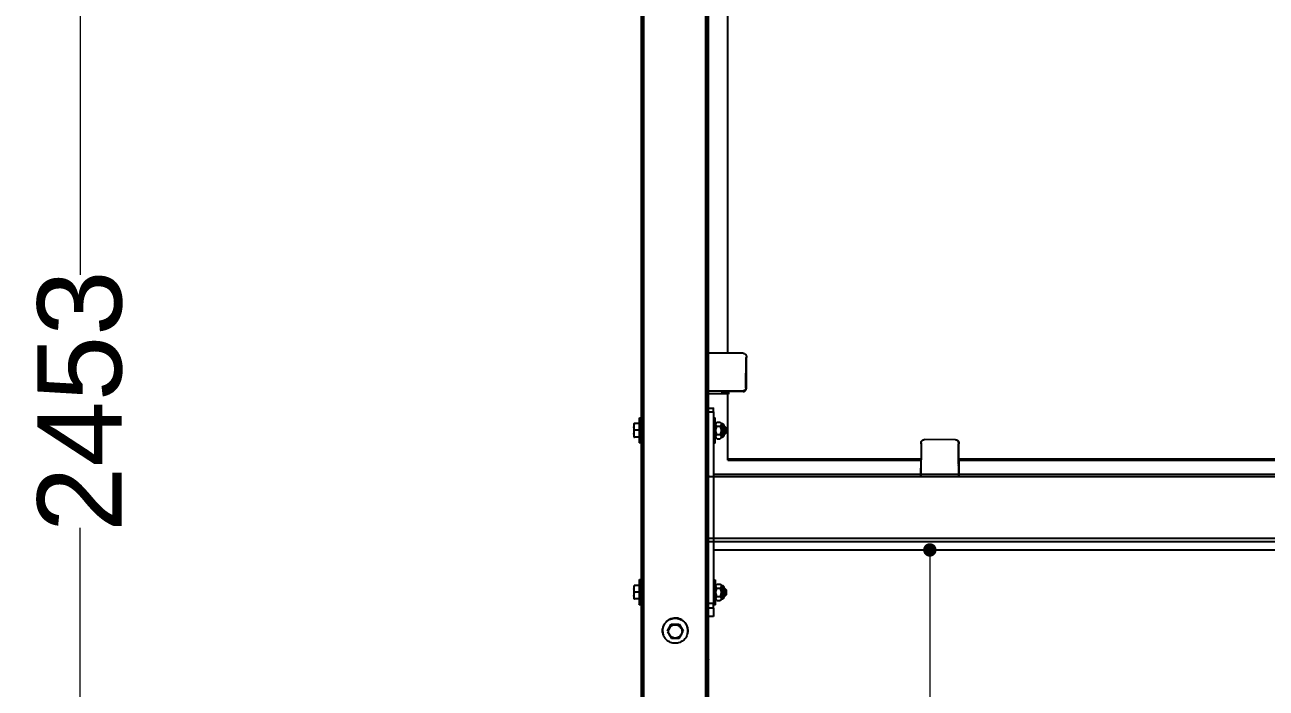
# Model space of a CAD drawing. Header units: millimetres. Extents: x 3109 to 13995, y 24552 to 39949.
# Drawn here: x 7987 to 9461, y 34225 to 35012 of the extents above; entities that cross this region are included whole.
import ezdxf

# ---------------------------------------------------------------- set-up
doc = ezdxf.new("R2010")
doc.units = ezdxf.units.MM
doc.header["$LTSCALE"] = 3
doc.layers.add('DomyÅ›lny', color=7, linetype='Continuous')
doc.styles.get("Standard").update_dxf_attribs({"font": 'arial.ttf'})
doc.dimstyles.new('MATEUSZ', dxfattribs={"dimtxt": 35, "dimasz": 16, "dimexe": 0.18, "dimexo": 0.0625, "dimgap": 0.09, "dimtad": 0, "dimdec": 0, "dimdsep": 46, "dimtxsty": 'Standard', "dimblk": 'DOT', "dimcen": 0.09, "dimse1": 1, "dimse2": 1, "dimadec": 0, "dimazin": 0, "dimtfac": 1, "dimtdec": 0, "dimtofl": 0, "dimtmove": 0, "dimatfit": 3, "dimfxl": 1, "dimtolj": 1, "dimtzin": 0, "dimlwd": 9, "dimlwe": 9, "dimarcsym": 0})

# ---------------------------------------------------------------- blocks, each defined once
blk = doc.blocks.new('_Dot')
at = {"color": 0, "linetype": 'ByBlock', "lineweight": -2}
blk.add_line((-0.5, 0), (-1, 0), dxfattribs=at)
at = {"color": 0, "linetype": 'ByBlock', "const_width": 0.5}
blk.add_lwpolyline([(-0.25, 0, 1), (0.25, 0, 1)], format="xyb", close=True, dxfattribs=at)
blk = doc.blocks.new('*D25')
at = {"color": 0, "lineweight": 9, "transparency": 16777216}
for p, q in [((9061.7, 34372.7), (9061.7, 34008.2)), ((9061.7, 33354.5), (9061.7, 33719.1))]:
    blk.add_line(p, q, dxfattribs=at)
at = {"layer": 'Defpoints', "color": 0, "transparency": 16777216}
for p in [(8804.6, 34388.7), (9061.7, 34388.7), (8858.6, 33338.5)]:
    blk.add_point(p, dxfattribs=at)
at = {"color": 0, "lineweight": 9, "transparency": 16777216, "xscale": 16, "yscale": 16, "zscale": 16}
for p, rotation in [((9061.7, 34388.7), 90), ((9061.7, 33338.5), 270)]:
    blk.add_blockref('_Dot', p, dxfattribs=dict(at, rotation=rotation))
at = {"color": 0, "transparency": 16777216, "insert": (9061.7, 33863.6), "char_height": 100, "attachment_point": 5, "rotation": 90}
blk.add_mtext('\\A1;1050', dxfattribs=at)
blk = doc.blocks.new('*D26')
at = {"color": 0, "lineweight": 9, "transparency": 16777216}
for p, q in [((8052.3, 35776), (8052.3, 34715.5)), ((8052.3, 33354.5), (8052.3, 34415))]:
    blk.add_line(p, q, dxfattribs=at)
at = {"layer": 'Defpoints', "color": 0, "transparency": 16777216}
for p in [(8768.6, 35792), (8052.3, 33338.5), (8658.6, 33338.5)]:
    blk.add_point(p, dxfattribs=at)
at = {"color": 0, "lineweight": 9, "transparency": 16777216, "xscale": 16, "yscale": 16, "zscale": 16}
for p, rotation in [((8052.3, 35792), 90), ((8052.3, 33338.5), 270)]:
    blk.add_blockref('_Dot', p, dxfattribs=dict(at, rotation=rotation))
at = {"color": 0, "transparency": 16777216, "insert": (8052.3, 34565.3), "char_height": 100, "attachment_point": 5, "rotation": 90}
blk.add_mtext('\\A1;2453', dxfattribs=at)

msp = doc.modelspace()

# ---------------------------------------------------------------- linework, layer by layer
at = {"layer": 'DomyÅ›lny'}
for p, q in [((8718.6, 35692.6), (8718.6, 33346.5)), ((8719.6, 35693), (8719.6, 33346.5)), ((8722.1, 33346.5), (8722.1, 35693.1)), ((8795.1, 35693.1), (8795.1, 33346.5)), ((8795.6, 33346.5), (8795.6, 35692.6)), ((8797.5, 33346.5), (8797.5, 35693)), ((8798.6, 33346.5), (8798.6, 35692.6)), ((8821.6, 34622.2), (8821.6, 35200.4)), ((8839.9, 34622.2), (8798.9, 34622.3)), ((8843.3, 34580.7), (8843.4, 34617.3)), ((8843.4, 34616.9), (8843.3, 34580.3)), ((8843.4, 34617.3), (8843.4, 34616.9)), ((8843.8, 34581.6), (8843.9, 34618.2)), ((8843.9, 34618.2), (8843.9, 34617.3)), ((8798.8, 34577.8), (8839.8, 34577.6)), ((8814.8, 34576.8), (8814.7, 34574.9)), ((8839.8, 34576.7), (8814.8, 34576.8)), ((8815.3, 34577.3), (8815.3, 34576.9)), ((8839.8, 34576.8), (8815.3, 34576.9)), ((8821.6, 34496.4), (8821.6, 34577.7)), ((8839.8, 34577.6), (8839.8, 34576.7)), ((8842.6, 34577.9), (8842.6, 34578.8)), ((8843.8, 34580.7), (8843.8, 34581.6)), ((8821.6, 34573.9), (8798.7, 34574)), ((8814.7, 34574.9), (8823.6, 34574.8)), ((8822.5, 34575.7), (8815.2, 34575.8)), ((8822.5, 34575.3), (8815.2, 34575.3)), ((8798.6, 34557.2), (8804.6, 34557.2)), ((8798.6, 34557.1), (8804.6, 34557.1)), ((8798.6, 34552.9), (8804.6, 34552.9)), ((8804.6, 34552.9), (8804.6, 34325.1)), ((8716.6, 34538.8), (8711, 34538.8)), ((8716.7, 34545.7), (8718.7, 34545.7)), ((8804.8, 34545.6), (8806.8, 34545.6)), ((8806.8, 34538.1), (8808.8, 34540.4)), ((8808.7, 34535.5), (8812.7, 34535.5)), ((8808.8, 34540.4), (8812.8, 34540.4)), ((8812.8, 34540.4), (8814.1, 34538.9)), ((8814.1, 34538.9), (8814.8, 34538.9)), ((8716.6, 34530.8), (8710.9, 34530.8)), ((8716.6, 34522.8), (8710.9, 34522.8)), ((8808.7, 34520.9), (8806.8, 34523.1)), ((8808.7, 34525.7), (8812.7, 34525.7)), ((8808.7, 34520.8), (8812.7, 34520.8)), ((8814.1, 34522.4), (8812.8, 34520.8)), ((8814.7, 34522.4), (8814.1, 34522.4)), ((9092.2, 34519.6), (9055.2, 34519.7)), ((8718.6, 34515.7), (8716.6, 34515.7)), ((8806.7, 34515.6), (8804.7, 34515.6)), ((9051.2, 34515.8), (9051.1, 34475.2)), ((9051.2, 34514.8), (9051.2, 34515.8)), ((9095.6, 34490.4), (9095.7, 34514.6)), ((9095.7, 34514.2), (9095.6, 34490)), ((9095.7, 34514.6), (9095.7, 34514.2)), ((9095.7, 34514.6), (9095.7, 34514.2)), ((9096.1, 34475), (9096.2, 34515.6)), ((9096.2, 34515.6), (9096.2, 34514.6)), ((9096.2, 34515.6), (9096.2, 34514.6)), ((8821.6, 34495.3), (8821.6, 34496.4)), ((9051.2, 34496.4), (8821.6, 34496.4)), ((8821.6, 34495.3), (9051.2, 34495.3)), ((9051.1, 34475.4), (9051.2, 34497)), ((9095.7, 34496), (9095.6, 34488.4)), ((9095.6, 34488.4), (9095.6, 34488.8)), ((9096.2, 34496), (9096.1, 34475.4)), ((9904.4, 34496.4), (9096.2, 34496.4)), ((9096.2, 34495.3), (9904.4, 34495.3)), ((13137.6, 34475.4), (8798.6, 34475.4)), ((10848.3, 34478.2), (8804.6, 34478.2)), ((8798.6, 34402.6), (13137.6, 34402.6)), ((8798.6, 34398.9), (13137.6, 34398.9)), ((8804.6, 34388.7), (10883.9, 34388.7)), ((8716.6, 34346.5), (8711, 34346.5)), ((8716.7, 34353.5), (8718.7, 34353.5)), ((8804.8, 34353.4), (8806.8, 34353.4)), ((8806.8, 34345.9), (8808.8, 34348.2)), ((8808.7, 34343.2), (8812.7, 34343.2)), ((8808.8, 34348.2), (8812.8, 34348.2)), ((8812.8, 34348.1), (8814.1, 34346.6)), ((8814.1, 34346.6), (8814.8, 34346.6)), ((8716.6, 34338.5), (8710.9, 34338.5)), ((8716.6, 34330.5), (8710.9, 34330.5)), ((8808.7, 34328.6), (8806.8, 34330.9)), ((8808.7, 34333.4), (8812.7, 34333.4)), ((8808.7, 34328.5), (8812.7, 34328.5)), ((8814.1, 34330.1), (8812.8, 34328.5)), ((8814.7, 34330.1), (8814.1, 34330.1)), ((8718.6, 34323.5), (8716.6, 34323.5)), ((8804.6, 34325.1), (8798.6, 34325.1)), ((8804.6, 34319.5), (8798.6, 34319.5)), ((8804.6, 34319.5), (8804.6, 34309.7)), ((8806.7, 34323.4), (8804.7, 34323.4)), ((8750, 34292.6), (8754.6, 34300.6)), ((8754.6, 34300.6), (8763.8, 34300.7)), ((8763.8, 34300.7), (8768.5, 34292.8)), ((8804.6, 34309.7), (8798.6, 34309.7)), ((8804.6, 34309.7), (8798.6, 34309.7)), ((8765.6, 34287.8), (8763.9, 34284.8)), ((8768.5, 34292.1), (8767.3, 34292))]:
    msp.add_line(p, q, dxfattribs=at)
for points in [[(8839.9, 34622.2, 0), (8840.3, 34622.2, 0), (8840.7, 34622.1, 0), (8841.1, 34622, 0), (8841.4, 34621.9, 0), (8841.8, 34621.7, 0), (8842.1, 34621.5, 0), (8842.4, 34621.3, 0), (8842.7, 34621, 0)], [(8842.7, 34621, 0), (8843, 34620.7, 0), (8843.2, 34620.4, 0), (8843.4, 34620.1, 0), (8843.6, 34619.7, 0), (8843.7, 34619.4, 0), (8843.8, 34619, 0), (8843.9, 34618.6, 0), (8843.9, 34618.2, 0)], [(8843.3, 34580.3, 0), (8843.2, 34579.9, 0), (8843.2, 34579.6, 0), (8843.1, 34579.3, 0), (8843, 34579, 0), (8842.9, 34578.7, 0), (8842.7, 34578.4, 0), (8842.5, 34578.1, 0), (8842.2, 34577.8, 0), (8842, 34577.6, 0), (8841.7, 34577.4, 0), (8841.4, 34577.2, 0), (8841, 34577, 0), (8840.7, 34576.9, 0), (8840.4, 34576.9, 0), (8840.1, 34576.8, 0), (8839.8, 34576.8, 0)], [(8842.6, 34578.8, 0), (8842.3, 34578.5, 0), (8842, 34578.3, 0), (8841.6, 34578.1, 0), (8841.3, 34577.9, 0), (8840.9, 34577.8, 0), (8840.5, 34577.7, 0), (8840.1, 34577.6, 0), (8839.8, 34577.6, 0)], [(8839.8, 34576.7, 0), (8840.1, 34576.7, 0), (8840.5, 34576.8, 0), (8840.9, 34576.9, 0), (8841.3, 34577, 0), (8841.6, 34577.2, 0), (8842, 34577.4, 0), (8842.3, 34577.6, 0), (8842.6, 34577.9, 0)], [(8843.8, 34581.6, 0), (8843.7, 34581.2, 0), (8843.7, 34580.8, 0), (8843.6, 34580.4, 0), (8843.5, 34580.1, 0), (8843.3, 34579.7, 0), (8843.1, 34579.4, 0), (8842.8, 34579.1, 0), (8842.6, 34578.8, 0)], [(8842.6, 34577.9, 0), (8842.8, 34578.2, 0), (8843.1, 34578.5, 0), (8843.3, 34578.8, 0), (8843.5, 34579.2, 0), (8843.6, 34579.5, 0), (8843.7, 34579.9, 0), (8843.7, 34580.3, 0), (8843.8, 34580.7, 0)], [(8804.6, 34552.9, 0), (8804.6, 34556.2, 0), (8804.6, 34557.1, 0), (8804.6, 34557.2, 0), (8804.6, 34557.2, 0), (8804.6, 34557.2, 0), (8804.6, 34557.2, 0), (8804.6, 34557.2, 0), (8804.6, 34557.2, 0), (8804.6, 34557.2, 0), (8804.6, 34557.2, 0), (8804.6, 34557.2, 0), (8804.6, 34557.2, 0), (8804.6, 34557.2, 0), (8804.6, 34557.2, 0), (8804.6, 34557.2, 0), (8804.6, 34557.2, 0), (8804.6, 34557.2, 0), (8804.6, 34557.2, 0), (8804.6, 34557.2, 0), (8804.6, 34557.2, 0), (8804.6, 34557.2, 0), (8804.6, 34557.2, 0), (8804.6, 34557.1, 0)], [(8710.2, 34534.8, 0), (8710.3, 34535.7, 0), (8710.4, 34536.7, 0), (8711, 34538.8, 0)], [(8710.3, 34538.7, 0), (8710.3, 34538.7, 0), (8710.3, 34538.7, 0), (8710.3, 34538.7, 0), (8710.3, 34538.7, 0), (8710.3, 34538.7, 0), (8710.3, 34538.7, 0), (8710.3, 34538.7, 0), (8710.3, 34538.7, 0), (8710.3, 34538.7, 0), (8710.3, 34538.7, 0), (8710.3, 34538.7, 0), (8710.3, 34538.7, 0), (8710.3, 34538.7, 0), (8710.3, 34538.7, 0), (8710.3, 34538.7, 0), (8710.3, 34538.7, 0), (8710.3, 34538.7, 0), (8710.3, 34538.7, 0), (8710.3, 34538.5, 0), (8710.2, 34537.8, 0), (8710.2, 34534.8, 0)], [(8710.2, 34534.8, 0), (8710.2, 34526.8, 0)], [(8710.9, 34530.8, 0), (8710.4, 34532.9, 0), (8710.3, 34533.8, 0), (8710.2, 34534.8, 0)], [(8711, 34538.8, 0), (8710.4, 34538.8, 0), (8710.3, 34538.8, 0), (8710.3, 34538.7, 0), (8710.3, 34538.7, 0), (8710.3, 34538.7, 0), (8710.3, 34538.7, 0), (8710.3, 34538.7, 0), (8710.3, 34538.7, 0), (8710.3, 34538.7, 0), (8710.3, 34538.7, 0), (8710.3, 34538.7, 0), (8710.3, 34538.7, 0), (8710.3, 34538.7, 0), (8710.3, 34538.7, 0), (8710.3, 34538.7, 0), (8710.3, 34538.7, 0), (8710.3, 34538.7, 0), (8710.3, 34538.7, 0), (8710.3, 34538.7, 0), (8710.3, 34538.7, 0), (8710.3, 34538.7, 0), (8710.3, 34538.7, 0), (8710.3, 34538.7, 0)], [(8710.3, 34534.7, 0), (8710.3, 34537.7, 0), (8710.3, 34538.5, 0), (8710.3, 34538.7, 0), (8710.3, 34538.7, 0), (8710.3, 34538.7, 0), (8710.3, 34538.7, 0), (8710.3, 34538.7, 0), (8710.3, 34538.7, 0), (8710.3, 34538.7, 0), (8710.3, 34538.7, 0)], [(8716.7, 34545.7, 0), (8716.7, 34545.7, 0), (8716.7, 34545.7, 0), (8716.7, 34545.7, 0), (8716.7, 34545.7, 0), (8716.7, 34545.7, 0), (8716.7, 34545.7, 0), (8716.7, 34545.5, 0), (8716.6, 34544.8, 0), (8716.6, 34536.5, 0), (8716.6, 34525.5, 0), (8716.6, 34518.2, 0), (8716.6, 34516.3, 0), (8716.6, 34515.9, 0), (8716.6, 34515.8, 0), (8716.6, 34515.7, 0), (8716.6, 34515.7, 0), (8716.6, 34515.7, 0), (8716.6, 34515.7, 0), (8716.6, 34515.7, 0), (8716.6, 34515.7, 0), (8716.6, 34515.7, 0), (8716.6, 34515.7, 0), (8716.6, 34515.7, 0), (8716.6, 34515.7, 0), (8716.6, 34515.7, 0), (8716.6, 34515.7, 0), (8716.6, 34515.7, 0), (8716.6, 34515.7, 0), (8716.6, 34515.7, 0), (8716.6, 34515.7, 0), (8716.6, 34515.7, 0), (8716.6, 34515.7, 0), (8716.6, 34515.7, 0), (8716.6, 34515.7, 0)], [(8806.7, 34515.6, 0), (8806.7, 34515.6, 0), (8806.7, 34515.6, 0), (8806.7, 34515.6, 0), (8806.7, 34515.6, 0), (8806.7, 34515.6, 0), (8806.7, 34515.6, 0), (8806.7, 34515.6, 0), (8806.7, 34515.6, 0), (8806.7, 34515.6, 0), (8806.7, 34515.6, 0), (8806.7, 34515.6, 0), (8806.7, 34515.6, 0), (8806.7, 34515.6, 0), (8806.7, 34515.6, 0), (8806.7, 34515.6, 0), (8806.7, 34515.6, 0), (8806.7, 34515.6, 0), (8806.7, 34515.6, 0), (8806.7, 34515.6, 0), (8806.7, 34515.7, 0), (8806.7, 34515.8, 0), (8806.7, 34516.6, 0), (8806.7, 34524.9, 0), (8806.7, 34535.9, 0), (8806.7, 34543.1, 0), (8806.8, 34545, 0), (8806.8, 34545.5, 0), (8806.8, 34545.6, 0), (8806.8, 34545.6, 0), (8806.8, 34545.6, 0), (8806.8, 34545.6, 0), (8806.8, 34545.6, 0), (8806.8, 34545.6, 0), (8806.8, 34545.6, 0)], [(8808.7, 34535.5, 0), (8808.2, 34536.2, 0), (8807.9, 34536.8, 0), (8807.7, 34537.1, 0), (8807.7, 34537.4, 0), (8807.6, 34537.7, 0), (8807.6, 34538, 0), (8807.6, 34538.2, 0), (8807.7, 34538.5, 0), (8807.8, 34538.8, 0), (8807.9, 34539.1, 0), (8808.2, 34539.8, 0), (8808.8, 34540.4, 0)], [(8808.7, 34525.7, 0), (8808.2, 34527, 0), (8807.8, 34528.3, 0), (8807.6, 34529.4, 0), (8807.6, 34530.6, 0), (8807.6, 34531.7, 0), (8807.8, 34532.9, 0), (8808.2, 34534.1, 0), (8808.7, 34535.5, 0)], [(8812.8, 34540.4, 0), (8813.3, 34539.7, 0), (8813.6, 34539.1, 0), (8813.7, 34538.8, 0), (8813.8, 34538.5, 0), (8813.9, 34538.2, 0), (8813.9, 34538, 0), (8813.9, 34537.7, 0), (8813.8, 34537.4, 0), (8813.7, 34537.1, 0), (8813.6, 34536.8, 0), (8813.2, 34536.2, 0), (8812.7, 34535.5, 0)], [(8812.7, 34535.5, 0), (8813.2, 34534.1, 0), (8813.6, 34532.9, 0), (8813.8, 34531.7, 0), (8813.8, 34530.6, 0), (8813.8, 34529.4, 0), (8813.6, 34528.2, 0), (8813.2, 34527, 0), (8812.7, 34525.7, 0)], [(8814.1, 34538.9, 0), (8814.1, 34538.9, 0), (8814.1, 34538.9, 0), (8814.1, 34538.9, 0), (8814.1, 34538.9, 0), (8814.1, 34538.9, 0), (8814.1, 34538.9, 0), (8814.1, 34538.9, 0), (8814.1, 34538.9, 0), (8814.1, 34538.9, 0), (8814.1, 34538.9, 0), (8814.1, 34538.9, 0), (8814.1, 34538.9, 0), (8814.1, 34538.8, 0), (8814.1, 34538.7, 0), (8814.1, 34538.3, 0), (8814.1, 34536.5, 0), (8814.1, 34530.6, 0)], [(8814.7, 34530.6, 0), (8814.7, 34536.4, 0), (8814.8, 34538.3, 0), (8814.8, 34538.7, 0), (8814.8, 34538.8, 0), (8814.8, 34538.9, 0), (8814.8, 34538.9, 0), (8814.8, 34538.9, 0), (8814.8, 34538.9, 0), (8814.8, 34538.9, 0), (8814.8, 34538.9, 0), (8814.8, 34538.9, 0)], [(8814.8, 34538.9, 0), (8815, 34538.9, 0), (8815.1, 34538.8, 0), (8815.3, 34538.8, 0), (8815.5, 34538.7, 0), (8815.7, 34538.6, 0), (8815.8, 34538.5, 0), (8816, 34538.4, 0), (8816.2, 34538.3, 0), (8816.3, 34538.2, 0), (8816.4, 34538, 0), (8816.5, 34537.8, 0), (8816.6, 34537.7, 0), (8816.7, 34537.5, 0), (8816.7, 34537.3, 0), (8816.8, 34537, 0), (8816.8, 34533.8, 0), (8816.8, 34527.8, 0), (8816.8, 34524.7, 0), (8816.8, 34524.4, 0), (8816.7, 34524.1, 0), (8816.7, 34523.9, 0), (8816.6, 34523.6, 0), (8816.5, 34523.4, 0), (8816.3, 34523.1, 0), (8816.1, 34522.9, 0), (8815.9, 34522.7, 0), (8815.6, 34522.6, 0), (8815.3, 34522.5, 0), (8815.1, 34522.4, 0), (8814.7, 34522.4, 0)], [(8816.7, 34530.6, 0), (8816.7, 34535, 0), (8816.8, 34536.4, 0), (8816.8, 34536.8, 0), (8816.8, 34536.8, 0), (8816.8, 34536.9, 0), (8816.8, 34536.9, 0), (8816.8, 34536.9, 0), (8816.8, 34536.9, 0), (8816.8, 34536.9, 0), (8816.8, 34536.9, 0), (8816.8, 34536.9, 0)], [(8816.8, 34536.9, 0), (8816.8, 34536.9, 0), (8816.8, 34536.9, 0), (8816.8, 34536.9, 0), (8816.8, 34536.9, 0), (8816.8, 34536.9, 0), (8816.8, 34536.9, 0), (8816.8, 34536.9, 0), (8816.8, 34536.9, 0), (8816.8, 34536.9, 0), (8816.8, 34536.9, 0), (8816.8, 34536.9, 0), (8816.8, 34536.9, 0), (8816.8, 34536.9, 0), (8816.8, 34536.9, 0), (8816.8, 34536.9, 0), (8816.8, 34536.9, 0), (8816.8, 34536.9, 0), (8816.8, 34536.9, 0), (8816.8, 34536.8, 0), (8816.8, 34536.7, 0), (8816.8, 34535.9, 0), (8816.8, 34529.6, 0), (8816.8, 34524.5, 0), (8816.8, 34524.4, 0), (8816.8, 34524.4, 0), (8816.8, 34524.4, 0), (8816.8, 34524.4, 0), (8816.8, 34524.4, 0), (8816.8, 34524.4, 0), (8816.8, 34524.4, 0), (8816.8, 34524.4, 0), (8816.8, 34524.4, 0), (8816.8, 34524.4, 0), (8816.8, 34524.4, 0), (8816.8, 34524.4, 0), (8816.8, 34524.4, 0), (8816.8, 34524.4, 0), (8816.8, 34524.4, 0), (8816.8, 34524.4, 0), (8816.8, 34524.4, 0), (8816.8, 34524.4, 0), (8816.8, 34524.4, 0), (8816.8, 34524.4, 0), (8816.8, 34524.4, 0), (8816.8, 34524.4, 0), (8816.8, 34524.4, 0), (8816.8, 34524.4, 0), (8816.8, 34524.4, 0), (8816.7, 34524.4, 0), (8816.7, 34524.5, 0), (8816.7, 34524.9, 0), (8816.7, 34530.6, 0)], [(8816.8, 34534.8, 0), (8816.8, 34534.8, 0), (8816.8, 34534.8, 0), (8816.8, 34534.8, 0), (8816.8, 34534.8, 0), (8816.8, 34534.8, 0), (8816.8, 34534.8, 0), (8816.8, 34534.7, 0), (8816.8, 34534.5, 0), (8816.7, 34532.2, 0), (8816.7, 34529.1, 0), (8816.7, 34527.1, 0), (8816.7, 34526.6, 0), (8816.8, 34526.5, 0), (8816.8, 34526.4, 0), (8816.8, 34526.4, 0), (8816.8, 34526.4, 0), (8816.8, 34526.4, 0), (8816.8, 34526.4, 0), (8816.8, 34526.4, 0), (8816.8, 34526.4, 0), (8816.8, 34526.4, 0), (8816.8, 34526.4, 0), (8816.8, 34526.4, 0), (8816.8, 34526.4, 0), (8816.8, 34526.4, 0), (8816.8, 34526.4, 0), (8816.8, 34526.4, 0), (8816.8, 34526.4, 0), (8816.8, 34526.4, 0), (8816.8, 34526.4, 0), (8816.8, 34526.4, 0), (8816.8, 34526.4, 0), (8816.8, 34526.4, 0), (8816.8, 34526.4, 0)], [(8817.7, 34535.6, 0), (8817.7, 34535.6, 0), (8817.7, 34535.6, 0), (8817.7, 34535.6, 0), (8817.7, 34535.6, 0), (8817.7, 34535.6, 0), (8817.7, 34535.6, 0), (8817.7, 34535.6, 0), (8817.7, 34535.6, 0), (8817.7, 34535.6, 0), (8817.7, 34535.6, 0), (8817.7, 34535.6, 0), (8817.7, 34535.6, 0), (8817.7, 34535.6, 0), (8817.7, 34535.5, 0), (8817.7, 34535.3, 0), (8817.7, 34534.2, 0), (8817.7, 34530.6, 0)], [(8817.7, 34535.6, 0), (8819.7, 34533.6, 0)], [(8710.2, 34526.8, 0), (8710.3, 34527.8, 0), (8710.4, 34528.7, 0), (8710.9, 34530.8, 0)], [(8710.2, 34526.8, 0), (8710.2, 34523.8, 0), (8710.2, 34523, 0), (8710.2, 34522.8, 0), (8710.2, 34522.8, 0), (8710.2, 34522.8, 0), (8710.2, 34522.7, 0), (8710.2, 34522.7, 0), (8710.2, 34522.7, 0), (8710.2, 34522.7, 0), (8710.2, 34522.7, 0)], [(8710.9, 34522.8, 0), (8710.4, 34524.9, 0), (8710.3, 34525.8, 0), (8710.2, 34526.8, 0)], [(8710.2, 34522.7, 0), (8710.2, 34522.7, 0), (8710.2, 34522.7, 0), (8710.2, 34522.7, 0), (8710.2, 34522.7, 0), (8710.2, 34522.7, 0), (8710.2, 34522.7, 0), (8710.2, 34522.7, 0), (8710.2, 34522.7, 0), (8710.2, 34522.7, 0), (8710.2, 34522.7, 0), (8710.2, 34522.7, 0), (8710.2, 34522.7, 0), (8710.2, 34522.7, 0), (8710.2, 34522.7, 0), (8710.2, 34522.7, 0), (8710.2, 34522.7, 0), (8710.2, 34522.7, 0), (8710.2, 34522.7, 0), (8710.2, 34522.7, 0), (8710.3, 34522.8, 0), (8710.4, 34522.8, 0), (8710.9, 34522.8, 0)], [(8808.7, 34520.8, 0), (8808.2, 34521.5, 0), (8807.9, 34522.1, 0), (8807.7, 34522.4, 0), (8807.7, 34522.7, 0), (8807.6, 34523, 0), (8807.6, 34523.2, 0), (8807.6, 34523.5, 0), (8807.7, 34523.8, 0), (8807.7, 34524.1, 0), (8807.8, 34524.4, 0), (8808.2, 34525, 0), (8808.7, 34525.7, 0)], [(8812.7, 34525.7, 0), (8813.2, 34525, 0), (8813.6, 34524.4, 0), (8813.7, 34524.1, 0), (8813.8, 34523.8, 0), (8813.8, 34523.5, 0), (8813.9, 34523.2, 0), (8813.8, 34522.9, 0), (8813.8, 34522.7, 0), (8813.7, 34522.4, 0), (8813.6, 34522.1, 0), (8813.3, 34521.5, 0), (8812.7, 34520.8, 0)], [(8814.1, 34530.6, 0), (8814.1, 34524.7, 0), (8814.1, 34522.9, 0), (8814.1, 34522.5, 0), (8814.1, 34522.4, 0), (8814.1, 34522.4, 0), (8814.1, 34522.4, 0), (8814.1, 34522.4, 0), (8814.1, 34522.4, 0), (8814.1, 34522.4, 0), (8814.1, 34522.4, 0), (8814.1, 34522.4, 0), (8814.1, 34522.4, 0), (8814.1, 34522.4, 0), (8814.1, 34522.4, 0), (8814.1, 34522.4, 0), (8814.1, 34522.4, 0), (8814.1, 34522.4, 0), (8814.1, 34522.4, 0), (8814.1, 34522.4, 0), (8814.1, 34522.4, 0), (8814.1, 34522.4, 0), (8814.1, 34522.4, 0), (8814.1, 34522.4, 0), (8814.1, 34522.4, 0), (8814.1, 34522.4, 0)], [(8814.7, 34522.4, 0), (8814.7, 34522.4, 0), (8814.7, 34522.4, 0), (8814.7, 34522.4, 0), (8814.7, 34522.4, 0), (8814.7, 34522.4, 0), (8814.7, 34522.4, 0), (8814.7, 34522.4, 0), (8814.7, 34522.4, 0), (8814.7, 34522.4, 0), (8814.7, 34522.4, 0), (8814.7, 34522.4, 0), (8814.7, 34522.4, 0), (8814.7, 34522.4, 0), (8814.7, 34522.5, 0), (8814.7, 34522.9, 0), (8814.7, 34524.7, 0), (8814.7, 34530.6, 0)], [(8817.7, 34530.6, 0), (8817.7, 34527.1, 0), (8817.7, 34526, 0), (8817.7, 34525.7, 0), (8817.7, 34525.6, 0), (8817.7, 34525.6, 0), (8817.7, 34525.6, 0), (8817.7, 34525.6, 0), (8817.7, 34525.6, 0), (8817.7, 34525.6, 0), (8817.7, 34525.6, 0), (8817.7, 34525.6, 0), (8817.7, 34525.6, 0), (8817.7, 34525.6, 0), (8817.7, 34525.6, 0), (8817.7, 34525.6, 0), (8817.7, 34525.6, 0), (8817.7, 34525.6, 0), (8817.7, 34525.6, 0), (8817.7, 34525.6, 0)], [(8819.7, 34527.6, 0), (8817.7, 34525.6, 0)], [(9051.2, 34515.8, 0), (9051.3, 34516.1, 0), (9051.3, 34516.5, 0), (9051.4, 34516.9, 0), (9051.5, 34517.3, 0), (9051.7, 34517.6, 0), (9051.9, 34518, 0), (9052.2, 34518.3, 0), (9052.4, 34518.5, 0)], [(9052.4, 34518.5, 0), (9052.7, 34518.8, 0), (9053, 34519, 0), (9053.4, 34519.2, 0), (9053.7, 34519.4, 0), (9054.1, 34519.5, 0), (9054.5, 34519.6, 0), (9054.9, 34519.7, 0), (9055.2, 34519.7, 0)], [(9092.2, 34519.6, 0), (9092.6, 34519.5, 0), (9093, 34519.5, 0), (9093.4, 34519.4, 0), (9093.8, 34519.2, 0), (9094.1, 34519.1, 0), (9094.5, 34518.9, 0), (9094.8, 34518.6, 0), (9095.1, 34518.4, 0)], [(9095.1, 34518.4, 0), (9095.3, 34518.1, 0), (9095.6, 34517.8, 0), (9095.8, 34517.4, 0), (9095.9, 34517.1, 0), (9096.1, 34516.7, 0), (9096.2, 34516.3, 0), (9096.2, 34516, 0), (9096.2, 34515.6, 0)], [(9096.2, 34514.6, 0), (9096.2, 34515, 0), (9096.2, 34515.4, 0), (9096.1, 34515.8, 0), (9095.9, 34516.1, 0), (9095.8, 34516.5, 0), (9095.6, 34516.8, 0), (9095.3, 34517.2, 0), (9095.1, 34517.4, 0)], [(8795.3, 34480.2, 0), (8795.6, 34480.2, 0), (8796, 34480.1, 0), (8796.3, 34480, 0), (8796.6, 34479.9, 0), (8796.9, 34479.8, 0), (8797.2, 34479.6, 0), (8797.4, 34479.4, 0), (8797.7, 34479.2, 0), (8797.9, 34478.9, 0), (8798, 34478.7, 0), (8798.2, 34478.4, 0), (8798.3, 34478.1, 0), (8798.4, 34477.8, 0), (8798.5, 34477.5, 0), (8798.6, 34477.2, 0), (8798.6, 34476.9, 0)], [(8710.2, 34342.5, 0), (8710.3, 34343.5, 0), (8710.4, 34344.5, 0), (8711, 34346.5, 0)], [(8710.3, 34346.5, 0), (8710.3, 34346.5, 0), (8710.3, 34346.5, 0), (8710.3, 34346.5, 0), (8710.3, 34346.5, 0), (8710.3, 34346.5, 0), (8710.3, 34346.5, 0), (8710.3, 34346.5, 0), (8710.3, 34346.5, 0), (8710.3, 34346.5, 0), (8710.3, 34346.5, 0), (8710.3, 34346.5, 0), (8710.3, 34346.5, 0), (8710.3, 34346.5, 0), (8710.3, 34346.5, 0), (8710.3, 34346.5, 0), (8710.3, 34346.5, 0), (8710.3, 34346.5, 0), (8710.3, 34346.4, 0), (8710.3, 34346.3, 0), (8710.2, 34345.5, 0), (8710.2, 34342.5, 0)], [(8710.2, 34342.5, 0), (8710.2, 34334.5, 0)], [(8710.9, 34338.5, 0), (8710.4, 34340.6, 0), (8710.3, 34341.6, 0), (8710.2, 34342.5, 0)], [(8711, 34346.5, 0), (8710.4, 34346.5, 0), (8710.3, 34346.5, 0), (8710.3, 34346.5, 0), (8710.3, 34346.5, 0), (8710.3, 34346.5, 0), (8710.3, 34346.5, 0), (8710.3, 34346.5, 0), (8710.3, 34346.5, 0), (8710.3, 34346.5, 0), (8710.3, 34346.5, 0), (8710.3, 34346.5, 0), (8710.3, 34346.5, 0), (8710.3, 34346.5, 0), (8710.3, 34346.5, 0), (8710.3, 34346.5, 0), (8710.3, 34346.5, 0), (8710.3, 34346.5, 0), (8710.3, 34346.5, 0), (8710.3, 34346.5, 0), (8710.3, 34346.5, 0), (8710.3, 34346.5, 0), (8710.3, 34346.5, 0), (8710.3, 34346.5, 0)], [(8716.7, 34353.5, 0), (8716.7, 34353.5, 0), (8716.7, 34353.5, 0), (8716.7, 34353.5, 0), (8716.7, 34353.5, 0), (8716.7, 34353.5, 0), (8716.7, 34353.4, 0), (8716.7, 34353.3, 0), (8716.6, 34352.5, 0), (8716.6, 34344.2, 0), (8716.6, 34333.2, 0), (8716.6, 34326, 0), (8716.6, 34324.1, 0), (8716.6, 34323.6, 0), (8716.6, 34323.5, 0), (8716.6, 34323.5, 0), (8716.6, 34323.5, 0), (8716.6, 34323.5, 0), (8716.6, 34323.5, 0), (8716.6, 34323.5, 0), (8716.6, 34323.5, 0), (8716.6, 34323.5, 0), (8716.6, 34323.5, 0), (8716.6, 34323.5, 0), (8716.6, 34323.5, 0), (8716.6, 34323.5, 0), (8716.6, 34323.5, 0), (8716.6, 34323.5, 0), (8716.6, 34323.5, 0), (8716.6, 34323.5, 0), (8716.6, 34323.5, 0), (8716.6, 34323.5, 0), (8716.6, 34323.5, 0), (8716.6, 34323.5, 0), (8716.6, 34323.5, 0)], [(8716.6, 34323.5, 0), (8716.6, 34323.5, 0), (8716.6, 34323.5, 0), (8716.6, 34323.5, 0), (8716.6, 34323.5, 0), (8716.6, 34323.5, 0), (8716.6, 34323.5, 0), (8716.6, 34323.7, 0), (8716.7, 34324.4, 0), (8716.7, 34332.7, 0), (8716.7, 34343.8, 0), (8716.7, 34351, 0), (8716.7, 34352.9, 0), (8716.7, 34353.3, 0), (8716.7, 34353.5, 0), (8716.7, 34353.5, 0), (8716.7, 34353.5, 0), (8716.7, 34353.5, 0), (8716.7, 34353.5, 0), (8716.7, 34353.5, 0), (8716.7, 34353.5, 0), (8716.7, 34353.5, 0), (8716.7, 34353.5, 0), (8716.7, 34353.5, 0), (8716.7, 34353.5, 0), (8716.7, 34353.5, 0), (8716.7, 34353.5, 0), (8716.7, 34353.5, 0), (8716.7, 34353.5, 0), (8716.7, 34353.5, 0), (8716.7, 34353.5, 0), (8716.7, 34353.5, 0), (8716.7, 34353.5, 0), (8716.7, 34353.5, 0), (8716.7, 34353.5, 0)], [(8718.5, 34336.7, 0), (8718.6, 34337.4, 0), (8718.8, 34338.1, 0), (8719.1, 34338.9, 0), (8719.5, 34339.6, 0), (8720, 34340.2, 0), (8720.6, 34340.7, 0), (8721.3, 34341.1, 0), (8722.1, 34341.4, 0)], [(8798.5, 34336.1, 0), (8798.5, 34336.8, 0), (8798.3, 34337.5, 0), (8798, 34338.2, 0), (8797.6, 34338.9, 0), (8797.1, 34339.5, 0), (8796.5, 34340.1, 0), (8795.8, 34340.5, 0), (8795.1, 34340.8, 0)], [(8806.7, 34323.4, 0), (8806.7, 34323.4, 0), (8806.7, 34323.4, 0), (8806.7, 34323.4, 0), (8806.7, 34323.4, 0), (8806.7, 34323.4, 0), (8806.7, 34323.4, 0), (8806.7, 34323.4, 0), (8806.7, 34323.4, 0), (8806.7, 34323.4, 0), (8806.7, 34323.4, 0), (8806.7, 34323.4, 0), (8806.7, 34323.4, 0), (8806.7, 34323.4, 0), (8806.7, 34323.4, 0), (8806.7, 34323.4, 0), (8806.7, 34323.4, 0), (8806.7, 34323.4, 0), (8806.7, 34323.4, 0), (8806.7, 34323.4, 0), (8806.7, 34323.4, 0), (8806.7, 34323.6, 0), (8806.7, 34324.3, 0), (8806.7, 34332.6, 0), (8806.7, 34343.7, 0), (8806.7, 34350.8, 0), (8806.8, 34352.7, 0), (8806.8, 34353.2, 0), (8806.8, 34353.3, 0), (8806.8, 34353.4, 0), (8806.8, 34353.4, 0), (8806.8, 34353.4, 0), (8806.8, 34353.4, 0), (8806.8, 34353.4, 0), (8806.8, 34353.4, 0)], [(8806.8, 34353.4, 0), (8806.8, 34353.4, 0), (8806.8, 34353.4, 0), (8806.8, 34353.4, 0), (8806.8, 34353.4, 0), (8806.8, 34353.4, 0), (8806.8, 34353.4, 0), (8806.8, 34353.4, 0), (8806.8, 34353.4, 0), (8806.8, 34353.4, 0), (8806.8, 34353.4, 0), (8806.8, 34353.4, 0), (8806.8, 34353.4, 0), (8806.8, 34353.4, 0), (8806.8, 34353.4, 0), (8806.8, 34353.4, 0), (8806.8, 34353.4, 0), (8806.8, 34353.4, 0), (8806.8, 34353.4, 0), (8806.8, 34353.3, 0), (8806.8, 34353, 0), (8806.8, 34351.7, 0), (8806.8, 34346.1, 0)], [(8808.7, 34343.2, 0), (8808.2, 34343.9, 0), (8807.9, 34344.5, 0), (8807.7, 34344.8, 0), (8807.7, 34345.1, 0), (8807.6, 34345.4, 0), (8807.6, 34345.7, 0), (8807.6, 34346, 0), (8807.7, 34346.3, 0), (8807.8, 34346.6, 0), (8807.9, 34346.9, 0), (8808.2, 34347.5, 0), (8808.8, 34348.2, 0)], [(8808.7, 34333.4, 0), (8808.2, 34334.8, 0), (8807.8, 34336, 0), (8807.6, 34337.2, 0), (8807.6, 34338.3, 0), (8807.6, 34339.5, 0), (8807.8, 34340.6, 0), (8808.2, 34341.9, 0), (8808.7, 34343.2, 0)], [(8812.8, 34348.2, 0), (8813.3, 34347.5, 0), (8813.6, 34346.9, 0), (8813.7, 34346.6, 0), (8813.8, 34346.3, 0), (8813.9, 34346, 0), (8813.9, 34345.7, 0), (8813.9, 34345.4, 0), (8813.8, 34345.1, 0), (8813.7, 34344.8, 0), (8813.6, 34344.5, 0), (8813.2, 34343.9, 0), (8812.7, 34343.2, 0)], [(8812.7, 34343.2, 0), (8813.2, 34341.9, 0), (8813.6, 34340.6, 0), (8813.8, 34339.4, 0), (8813.8, 34338.3, 0), (8813.8, 34337.2, 0), (8813.6, 34336, 0), (8813.2, 34334.7, 0), (8812.7, 34333.4, 0)], [(8814.1, 34346.6, 0), (8814.1, 34346.6, 0), (8814.1, 34346.6, 0), (8814.1, 34346.6, 0), (8814.1, 34346.6, 0), (8814.1, 34346.6, 0), (8814.1, 34346.6, 0), (8814.1, 34346.6, 0), (8814.1, 34346.6, 0), (8814.1, 34346.6, 0), (8814.1, 34346.6, 0), (8814.1, 34346.6, 0), (8814.1, 34346.6, 0), (8814.1, 34346.6, 0), (8814.1, 34346.5, 0), (8814.1, 34346.1, 0), (8814.1, 34344.3, 0), (8814.1, 34338.3, 0)], [(8814.7, 34338.3, 0), (8814.7, 34344.2, 0), (8814.8, 34346, 0), (8814.8, 34346.5, 0), (8814.8, 34346.6, 0), (8814.8, 34346.6, 0), (8814.8, 34346.6, 0), (8814.8, 34346.6, 0), (8814.8, 34346.6, 0), (8814.8, 34346.6, 0), (8814.8, 34346.6, 0), (8814.8, 34346.6, 0)], [(8814.8, 34346.6, 0), (8815, 34346.6, 0), (8815.1, 34346.6, 0), (8815.3, 34346.5, 0), (8815.5, 34346.5, 0), (8815.7, 34346.4, 0), (8815.8, 34346.3, 0), (8816, 34346.2, 0), (8816.2, 34346, 0), (8816.3, 34345.9, 0), (8816.4, 34345.7, 0), (8816.5, 34345.6, 0), (8816.6, 34345.4, 0), (8816.7, 34345.2, 0), (8816.7, 34345, 0), (8816.8, 34344.8, 0), (8816.8, 34341.5, 0), (8816.8, 34335.5, 0), (8816.8, 34332.4, 0), (8816.8, 34332.1, 0), (8816.7, 34331.9, 0), (8816.7, 34331.6, 0), (8816.6, 34331.4, 0), (8816.5, 34331.1, 0), (8816.3, 34330.9, 0), (8816.1, 34330.6, 0), (8815.9, 34330.5, 0), (8815.6, 34330.3, 0), (8815.3, 34330.2, 0), (8815.1, 34330.1, 0), (8814.7, 34330.1, 0)], [(8816.7, 34338.3, 0), (8816.7, 34342.7, 0), (8816.8, 34344.1, 0), (8816.8, 34344.5, 0), (8816.8, 34344.6, 0), (8816.8, 34344.6, 0), (8816.8, 34344.6, 0), (8816.8, 34344.6, 0), (8816.8, 34344.6, 0), (8816.8, 34344.6, 0), (8816.8, 34344.6, 0), (8816.8, 34344.6, 0)], [(8816.8, 34344.6, 0), (8816.8, 34344.6, 0), (8816.8, 34344.6, 0), (8816.8, 34344.6, 0), (8816.8, 34344.6, 0), (8816.8, 34344.6, 0), (8816.8, 34344.6, 0), (8816.8, 34344.6, 0), (8816.8, 34344.6, 0), (8816.8, 34344.6, 0), (8816.8, 34344.6, 0), (8816.8, 34344.6, 0), (8816.8, 34344.6, 0), (8816.8, 34344.6, 0), (8816.8, 34344.6, 0), (8816.8, 34344.6, 0), (8816.8, 34344.6, 0), (8816.8, 34344.6, 0), (8816.8, 34344.6, 0), (8816.8, 34344.6, 0), (8816.8, 34344.4, 0), (8816.8, 34343.7, 0), (8816.8, 34337.4, 0), (8816.8, 34332.2, 0), (8816.8, 34332.1, 0), (8816.8, 34332.1, 0), (8816.8, 34332.1, 0), (8816.8, 34332.1, 0), (8816.8, 34332.1, 0), (8816.8, 34332.1, 0), (8816.8, 34332.1, 0), (8816.8, 34332.1, 0), (8816.8, 34332.1, 0), (8816.8, 34332.1, 0), (8816.8, 34332.1, 0), (8816.8, 34332.1, 0), (8816.8, 34332.1, 0), (8816.8, 34332.1, 0), (8816.8, 34332.1, 0), (8816.8, 34332.1, 0), (8816.8, 34332.1, 0), (8816.8, 34332.1, 0), (8816.8, 34332.1, 0), (8816.8, 34332.1, 0), (8816.8, 34332.1, 0), (8816.8, 34332.1, 0), (8816.8, 34332.1, 0), (8816.8, 34332.1, 0), (8816.8, 34332.1, 0), (8816.7, 34332.1, 0), (8816.7, 34332.2, 0), (8816.7, 34332.6, 0), (8816.7, 34338.3, 0)], [(8816.8, 34342.5, 0), (8816.8, 34342.5, 0), (8816.8, 34342.5, 0), (8816.8, 34342.5, 0), (8816.8, 34342.5, 0), (8816.8, 34342.5, 0), (8816.8, 34342.5, 0), (8816.8, 34342.5, 0), (8816.8, 34342.3, 0), (8816.7, 34340, 0), (8816.7, 34336.9, 0), (8816.7, 34334.9, 0), (8816.7, 34334.3, 0), (8816.8, 34334.2, 0), (8816.8, 34334.2, 0), (8816.8, 34334.2, 0), (8816.8, 34334.2, 0), (8816.8, 34334.2, 0), (8816.8, 34334.2, 0), (8816.8, 34334.2, 0), (8816.8, 34334.2, 0), (8816.8, 34334.2, 0), (8816.8, 34334.2, 0), (8816.8, 34334.2, 0), (8816.8, 34334.2, 0), (8816.8, 34334.2, 0), (8816.8, 34334.2, 0), (8816.8, 34334.2, 0), (8816.8, 34334.2, 0), (8816.8, 34334.2, 0), (8816.8, 34334.2, 0), (8816.8, 34334.2, 0), (8816.8, 34334.2, 0), (8816.8, 34334.2, 0), (8816.8, 34334.2, 0)], [(8817.7, 34343.4, 0), (8817.7, 34343.4, 0), (8817.7, 34343.4, 0), (8817.7, 34343.4, 0), (8817.7, 34343.4, 0), (8817.7, 34343.4, 0), (8817.7, 34343.4, 0), (8817.7, 34343.4, 0), (8817.7, 34343.4, 0), (8817.7, 34343.4, 0), (8817.7, 34343.4, 0), (8817.7, 34343.4, 0), (8817.7, 34343.4, 0), (8817.7, 34343.3, 0), (8817.7, 34343.3, 0), (8817.7, 34343, 0), (8817.7, 34341.9, 0), (8817.7, 34338.4, 0)], [(8817.7, 34343.4, 0), (8819.7, 34341.4, 0)], [(8710.2, 34334.5, 0), (8710.3, 34335.5, 0), (8710.4, 34336.5, 0), (8710.9, 34338.5, 0)], [(8710.2, 34334.5, 0), (8710.2, 34331.6, 0), (8710.2, 34330.8, 0), (8710.2, 34330.6, 0), (8710.2, 34330.5, 0), (8710.2, 34330.5, 0), (8710.2, 34330.5, 0), (8710.2, 34330.5, 0), (8710.2, 34330.5, 0), (8710.2, 34330.5, 0), (8710.2, 34330.5, 0)], [(8710.9, 34330.5, 0), (8710.4, 34332.6, 0), (8710.3, 34333.6, 0), (8710.2, 34334.5, 0)], [(8710.2, 34330.5, 0), (8710.2, 34330.5, 0), (8710.2, 34330.5, 0), (8710.2, 34330.5, 0), (8710.2, 34330.5, 0), (8710.2, 34330.5, 0), (8710.2, 34330.5, 0), (8710.2, 34330.5, 0), (8710.2, 34330.5, 0), (8710.2, 34330.5, 0), (8710.2, 34330.5, 0), (8710.2, 34330.5, 0), (8710.2, 34330.5, 0), (8710.2, 34330.5, 0), (8710.2, 34330.5, 0), (8710.2, 34330.5, 0), (8710.2, 34330.5, 0), (8710.2, 34330.5, 0), (8710.2, 34330.5, 0), (8710.2, 34330.5, 0), (8710.3, 34330.5, 0), (8710.4, 34330.5, 0), (8710.9, 34330.5, 0)], [(8798.5, 34326, 0), (8798.5, 34325.3, 0), (8798.3, 34324.5, 0), (8798, 34323.8, 0), (8797.6, 34323.1, 0), (8797.1, 34322.5, 0), (8796.5, 34322, 0), (8795.8, 34321.5, 0), (8795.1, 34321.3, 0)], [(8806.8, 34329.7, 0), (8806.8, 34324.9, 0), (8806.8, 34323.7, 0), (8806.8, 34323.5, 0), (8806.7, 34323.4, 0), (8806.7, 34323.4, 0), (8806.7, 34323.4, 0), (8806.7, 34323.4, 0), (8806.7, 34323.4, 0), (8806.7, 34323.4, 0), (8806.7, 34323.4, 0)], [(8808.7, 34328.5, 0), (8808.2, 34329.2, 0), (8807.9, 34329.8, 0), (8807.7, 34330.1, 0), (8807.7, 34330.4, 0), (8807.6, 34330.7, 0), (8807.6, 34331, 0), (8807.6, 34331.3, 0), (8807.7, 34331.5, 0), (8807.7, 34331.8, 0), (8807.8, 34332.1, 0), (8808.2, 34332.7, 0), (8808.7, 34333.4, 0)], [(8812.7, 34333.4, 0), (8813.2, 34332.7, 0), (8813.6, 34332.1, 0), (8813.7, 34331.8, 0), (8813.8, 34331.5, 0), (8813.8, 34331.2, 0), (8813.9, 34331, 0), (8813.8, 34330.7, 0), (8813.8, 34330.4, 0), (8813.7, 34330.1, 0), (8813.6, 34329.8, 0), (8813.3, 34329.2, 0), (8812.7, 34328.5, 0)], [(8814.1, 34338.3, 0), (8814.1, 34332.5, 0), (8814.1, 34330.7, 0), (8814.1, 34330.2, 0), (8814.1, 34330.1, 0), (8814.1, 34330.1, 0), (8814.1, 34330.1, 0), (8814.1, 34330.1, 0), (8814.1, 34330.1, 0), (8814.1, 34330.1, 0), (8814.1, 34330.1, 0), (8814.1, 34330.1, 0), (8814.1, 34330.1, 0), (8814.1, 34330.1, 0), (8814.1, 34330.1, 0), (8814.1, 34330.1, 0), (8814.1, 34330.1, 0), (8814.1, 34330.1, 0), (8814.1, 34330.1, 0), (8814.1, 34330.1, 0), (8814.1, 34330.1, 0), (8814.1, 34330.1, 0), (8814.1, 34330.1, 0), (8814.1, 34330.1, 0), (8814.1, 34330.1, 0), (8814.1, 34330.1, 0)], [(8814.7, 34330.1, 0), (8814.7, 34330.1, 0), (8814.7, 34330.1, 0), (8814.7, 34330.1, 0), (8814.7, 34330.1, 0), (8814.7, 34330.1, 0), (8814.7, 34330.1, 0), (8814.7, 34330.1, 0), (8814.7, 34330.1, 0), (8814.7, 34330.1, 0), (8814.7, 34330.1, 0), (8814.7, 34330.1, 0), (8814.7, 34330.1, 0), (8814.7, 34330.1, 0), (8814.7, 34330.2, 0), (8814.7, 34330.6, 0), (8814.7, 34332.4, 0), (8814.7, 34338.3, 0)], [(8817.7, 34338.4, 0), (8817.7, 34334.8, 0), (8817.7, 34333.7, 0), (8817.7, 34333.5, 0), (8817.7, 34333.4, 0), (8817.7, 34333.4, 0), (8817.7, 34333.4, 0), (8817.7, 34333.4, 0), (8817.7, 34333.4, 0), (8817.7, 34333.4, 0), (8817.7, 34333.4, 0), (8817.7, 34333.4, 0), (8817.7, 34333.4, 0), (8817.7, 34333.4, 0), (8817.7, 34333.4, 0), (8817.7, 34333.4, 0), (8817.7, 34333.4, 0), (8817.7, 34333.4, 0), (8817.7, 34333.4, 0), (8817.7, 34333.4, 0)], [(8819.7, 34335.4, 0), (8817.7, 34333.4, 0)], [(8804.6, 34319.5, 0), (8804.6, 34319.7, 0), (8804.6, 34320.7, 0), (8804.6, 34325.1, 0)], [(8759.3, 34307.8, 0), (8757.6, 34307.7, 0), (8755.9, 34307.4, 0), (8754.1, 34306.9, 0), (8752.4, 34306.2, 0), (8750.7, 34305.2, 0), (8749.2, 34304, 0), (8747.9, 34302.6, 0), (8746.7, 34301.1, 0), (8745.7, 34299.5, 0), (8745, 34297.8, 0), (8744.5, 34296, 0), (8744.3, 34294.3, 0), (8744.2, 34292.6, 0), (8744.4, 34290.9, 0), (8744.7, 34289.2, 0), (8745.3, 34287.5, 0)], [(8759.1, 34277.8, 0), (8757.8, 34277.9, 0), (8756.4, 34278.1, 0), (8755, 34278.4, 0), (8753.6, 34278.9, 0), (8752.3, 34279.5, 0), (8750.9, 34280.3, 0), (8749.7, 34281.2, 0), (8748.6, 34282.2, 0), (8747.5, 34283.4, 0), (8746.6, 34284.6, 0), (8745.9, 34285.9, 0), (8745.3, 34287.3, 0), (8744.8, 34288.7, 0), (8744.5, 34290.1, 0), (8744.3, 34291.4, 0), (8744.2, 34292.8, 0), (8744.3, 34294.1, 0), (8744.5, 34295.5, 0), (8744.8, 34296.9, 0), (8745.3, 34298.2, 0), (8745.9, 34299.6, 0), (8746.7, 34300.9, 0), (8747.6, 34302.1, 0), (8748.7, 34303.3, 0), (8749.8, 34304.3, 0), (8751.1, 34305.2, 0), (8752.4, 34306, 0), (8753.8, 34306.6, 0), (8755.2, 34307, 0), (8756.6, 34307.4, 0), (8758, 34307.5, 0), (8759.3, 34307.6, 0)], [(8754.6, 34300, 0), (8752.3, 34295.9, 0)], [(8752.3, 34295.9, 0), (8752.9, 34296.7, 0), (8753.6, 34297.5, 0), (8754.3, 34298.2, 0), (8755.2, 34298.8, 0), (8756.2, 34299.3, 0), (8757.2, 34299.6, 0), (8758.2, 34299.8, 0), (8759.2, 34299.9, 0)], [(8759.2, 34299.9, 0), (8754.6, 34300, 0)], [(8759.3, 34307.6, 0), (8760.7, 34307.5, 0), (8762, 34307.3, 0), (8763.4, 34307, 0), (8764.8, 34306.5, 0), (8766.2, 34305.9, 0), (8767.5, 34305.1, 0), (8768.8, 34304.2, 0), (8769.9, 34303.2, 0), (8770.9, 34302, 0), (8771.8, 34300.8, 0), (8772.6, 34299.5, 0), (8773.2, 34298.1, 0), (8773.7, 34296.7, 0), (8774, 34295.3, 0), (8774.2, 34294, 0), (8774.2, 34292.6, 0), (8774.2, 34291.3, 0), (8774, 34289.9, 0), (8773.6, 34288.5, 0), (8773.1, 34287.1, 0), (8772.5, 34285.8, 0), (8771.7, 34284.5, 0), (8770.8, 34283.2, 0), (8769.8, 34282.1, 0), (8768.6, 34281.1, 0), (8767.4, 34280.2, 0), (8766, 34279.4, 0), (8764.7, 34278.8, 0), (8763.3, 34278.3, 0), (8761.9, 34278, 0), (8760.5, 34277.8, 0), (8759.1, 34277.8, 0)], [(8763.8, 34300, 0), (8759.2, 34299.9, 0)], [(8759.2, 34299.9, 0), (8760.2, 34299.8, 0), (8761.3, 34299.7, 0), (8762.3, 34299.3, 0), (8763.2, 34298.9, 0), (8764.1, 34298.3, 0), (8764.9, 34297.6, 0), (8765.6, 34296.8, 0), (8766.2, 34296, 0)], [(8773.9, 34289.7, 0), (8774.1, 34291.3, 0), (8774.2, 34292.8, 0), (8774.1, 34294.4, 0), (8773.9, 34295.9, 0), (8773.5, 34297.5, 0), (8772.9, 34299.1, 0), (8772.1, 34300.6, 0), (8771.1, 34302.1, 0), (8769.9, 34303.4, 0), (8768.6, 34304.6, 0), (8767.1, 34305.6, 0), (8765.6, 34306.4, 0), (8764, 34307, 0), (8762.4, 34307.5, 0), (8760.9, 34307.7, 0), (8759.3, 34307.8, 0)], [(8766.2, 34296, 0), (8763.8, 34300, 0)], [(8752.3, 34295.9, 0), (8750, 34292, 0)], [(8750, 34292, 0), (8752.4, 34287.9, 0)], [(8752.4, 34287.9, 0), (8751.9, 34288.8, 0), (8751.6, 34289.8, 0), (8751.3, 34290.8, 0), (8751.3, 34291.9, 0), (8751.3, 34293, 0), (8751.5, 34294, 0), (8751.9, 34295, 0), (8752.3, 34295.9, 0)], [(8752.4, 34287.9, 0), (8754.7, 34284.1, 0)], [(8759.3, 34284, 0), (8758.3, 34284.1, 0), (8757.3, 34284.3, 0), (8756.3, 34284.6, 0), (8755.3, 34285, 0), (8754.4, 34285.6, 0), (8753.6, 34286.3, 0), (8752.9, 34287.1, 0), (8752.4, 34287.9, 0)], [(8754.7, 34284.1, 0), (8759.3, 34284, 0)], [(8766.2, 34288, 0), (8765.7, 34287.2, 0), (8765, 34286.4, 0), (8764.2, 34285.7, 0), (8763.3, 34285.1, 0), (8762.4, 34284.6, 0), (8761.3, 34284.3, 0), (8760.3, 34284.1, 0), (8759.3, 34284, 0)], [(8759.3, 34284, 0), (8763.9, 34284.1, 0)], [(8763.9, 34284.1, 0), (8766.2, 34288, 0)], [(8768.5, 34292.1, 0), (8766.2, 34296, 0)], [(8766.2, 34296, 0), (8766.6, 34295.1, 0), (8767, 34294.1, 0), (8767.2, 34293.1, 0), (8767.3, 34292, 0)], [(8766.2, 34288, 0), (8768.5, 34292.1, 0)], [(8767.3, 34292, 0), (8767.2, 34290.9, 0), (8767, 34289.9, 0), (8766.7, 34288.9, 0), (8766.2, 34288, 0)], [(8795.3, 34261.5, 0), (8795.6, 34261.4, 0), (8796, 34261.4, 0), (8796.3, 34261.3, 0), (8796.6, 34261.2, 0), (8796.9, 34261.1, 0), (8797.2, 34260.9, 0), (8797.4, 34260.7, 0), (8797.6, 34260.5, 0), (8797.9, 34260.3, 0), (8798, 34260, 0), (8798.2, 34259.7, 0), (8798.3, 34259.4, 0), (8798.4, 34259.1, 0), (8798.5, 34258.8, 0), (8798.6, 34258.5, 0), (8798.6, 34258.2, 0)]]:
    msp.add_polyline3d(points, dxfattribs=at)
for points in [[(8819.7, 34530.6, 0), (8819.7, 34527.6, 0), (8819.7, 34527.6, 0), (8819.7, 34527.6, 0), (8819.7, 34527.6, 0), (8819.7, 34527.6, 0), (8819.7, 34527.6, 0), (8819.7, 34527.6, 0), (8819.7, 34527.6, 0), (8819.7, 34527.6, 0), (8819.7, 34527.6, 0), (8819.7, 34527.6, 0), (8819.7, 34527.6, 0), (8819.7, 34527.6, 0), (8819.7, 34527.6, 0), (8819.7, 34527.7, 0), (8819.7, 34528, 0), (8819.7, 34533.1, 0), (8819.7, 34533.6, 0), (8819.7, 34533.6, 0), (8819.7, 34533.6, 0), (8819.7, 34533.6, 0), (8819.7, 34533.6, 0), (8819.7, 34533.6, 0), (8819.7, 34533.6, 0), (8819.7, 34533.6, 0), (8819.7, 34533.6, 0), (8819.7, 34533.6, 0), (8819.7, 34533.6, 0), (8819.7, 34533.6, 0), (8819.7, 34533.6, 0), (8819.7, 34533.6, 0), (8819.7, 34533.6, 0), (8819.7, 34533.6, 0), (8819.7, 34533.6, 0), (8819.7, 34533.6, 0), (8819.7, 34533.3, 0)], [(8819.7, 34338.4, 0), (8819.7, 34335.4, 0), (8819.7, 34335.4, 0), (8819.7, 34335.4, 0), (8819.7, 34335.4, 0), (8819.7, 34335.4, 0), (8819.7, 34335.4, 0), (8819.7, 34335.4, 0), (8819.7, 34335.4, 0), (8819.7, 34335.4, 0), (8819.7, 34335.4, 0), (8819.7, 34335.4, 0), (8819.7, 34335.4, 0), (8819.7, 34335.4, 0), (8819.7, 34335.4, 0), (8819.7, 34335.4, 0), (8819.7, 34335.7, 0), (8819.7, 34340.8, 0), (8819.7, 34341.3, 0), (8819.7, 34341.4, 0), (8819.7, 34341.4, 0), (8819.7, 34341.4, 0), (8819.7, 34341.4, 0), (8819.7, 34341.4, 0), (8819.7, 34341.4, 0), (8819.7, 34341.4, 0), (8819.7, 34341.4, 0), (8819.7, 34341.4, 0), (8819.7, 34341.4, 0), (8819.7, 34341.4, 0), (8819.7, 34341.4, 0), (8819.7, 34341.4, 0), (8819.7, 34341.4, 0), (8819.7, 34341.4, 0), (8819.7, 34341.3, 0), (8819.7, 34341.3, 0), (8819.7, 34341.1, 0)]]:
    msp.add_polyline3d(points, close=True, dxfattribs=at)

# ---------------------------------------------------------------- dimensions: what is measured, and where the dimension line sits
for base, p1, p2, picture, middle in [((8052.3253, 33338.5344), (8768.5657, 35791.9744), (8658.5657, 33338.5344), '*D26', (8052.3253, 34565.2544)), ((9061.7, 34388.7), (8858.6, 33338.5), (8804.6, 34388.7), '*D25', (9061.7, 33863.6))]:
    dim = msp.add_linear_dim(base=base, p1=p1, p2=p2, angle=90, dimstyle='MATEUSZ', override={"dimtxt": 100})
    dim.commit()
    dim.dimension.update_dxf_attribs({"geometry": picture, "text_midpoint": middle})

doc.saveas('drawing.dxf')
